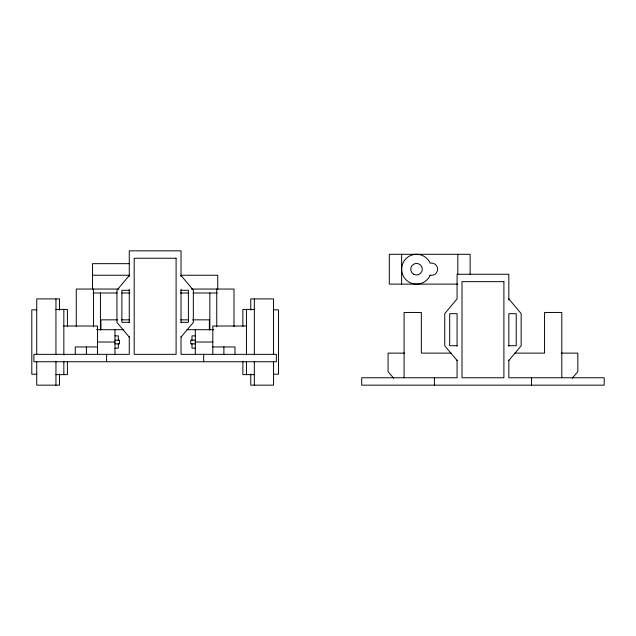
<?xml version="1.0" encoding="UTF-8"?>
<svg xmlns="http://www.w3.org/2000/svg" width="636" height="636" viewBox="0 0 636 636"><rect width="100%" height="100%" fill="white"/><g stroke="black" fill="none" stroke-linecap="round" stroke-linejoin="round"><path stroke-width="0.95" d="M129.267 275.491L116.945 290.175L116.945 322.412L129.267 337.096M181.022 337.096L193.336 322.412L193.336 290.175L181.022 275.491M508.832 360.509L521.154 345.825L521.154 313.588L508.832 298.904M572.209 378.253L577.83 371.599L577.83 353.115L561.198 353.115M129.68 263.662L92.546 263.662L92.546 289.046M92.546 275.245L129.307 275.245M180.974 275.245L217.735 275.245L217.735 289.046M457.817 284.117L389.304 284.117L389.304 254.297L470.139 254.297L470.139 274.498M118.924 289.046L76.28 289.046L76.28 326.642M191.364 289.046L234 289.046L234 326.642M129.267 290.278L121.874 290.278L121.874 322.309L129.267 322.309M181.022 290.278L188.407 290.278L188.407 322.309L181.022 322.309M93.118 292.989L117.096 292.989M121.897 292.989L129.839 292.989M180.449 292.989L188.383 292.989M193.193 292.989L217.162 292.989M55.952 309.414L67.408 309.414L67.408 326.26M254.336 309.414L242.873 309.414L242.873 326.26M36.729 309.835L31.8 309.835L31.8 374.214L36.729 374.214M273.552 309.835L278.481 309.835L278.481 374.214L273.552 374.214M117.684 319.844L100.925 319.844L100.925 329.702M121.627 319.844L129.513 319.844M180.775 319.844L188.654 319.844M192.597 319.844L209.355 319.844L209.355 329.702M63.767 326.006L97.475 326.006L97.475 354.347M246.522 326.006L212.806 326.006L212.806 354.347M96.513 329.702L123.312 329.702M186.976 329.702L213.775 329.702M114.973 335.864L118.296 335.864L118.296 340.435M195.308 335.864L191.985 335.864L191.985 340.435M114.973 340.18L119.528 340.18L119.528 343.877L114.973 343.877M195.308 340.18L190.752 340.18L190.752 343.877L195.308 343.877M97.475 342.025L114.973 342.025M195.308 342.025L212.806 342.025M457.077 345.722L449.684 345.722L449.684 313.691L457.077 313.691L457.077 346.215M508.832 345.722L516.225 345.722L516.225 313.691L508.832 313.691L508.832 346.215M97.475 346.954L75.294 346.954L75.294 354.347M212.806 346.954L234.986 346.954L234.986 354.347M114.973 348.186L118.296 348.186L118.296 343.623M195.308 348.186L191.985 348.186L191.985 343.623M404.591 353.115L388.071 353.115L388.071 371.599L393.692 378.253M451.123 353.115L421.342 353.115L421.342 312.459L404.091 312.459L404.091 377.76M514.786 353.115L544.559 353.115L544.559 312.459L561.811 312.459L561.811 377.76M55.952 374.636L67.408 374.636L67.408 361.304M254.336 374.636L242.873 374.636L242.873 361.304M457.077 360.509L444.755 345.825L444.755 313.588L457.077 298.904L457.077 274.259L508.832 274.259L508.832 299.89M531.497 377.76L531.497 385.154M508.832 360.016L508.832 377.76L604.2 377.76L604.2 385.154L361.709 385.154L361.709 377.76L457.077 377.76L457.077 360.016M457.817 254.297L457.817 274.498M434.404 377.76L434.404 385.154M401.626 254.297L401.626 284.117M273.552 354.451L273.552 298.904L250.759 298.904L250.759 310.106M273.552 361.701L273.552 385.154L250.759 385.154L250.759 373.952M254.336 298.904L254.336 354.936M254.336 361.606L254.336 385.154M246.45 309.414L246.45 354.975M246.45 361.304L246.45 374.636M223.896 346.954L223.896 354.347M216.749 289.046L216.749 326.785M209.848 292.989L209.848 330.084M203.687 354.347L203.687 361.741M195.308 329.702L195.308 354.347M181.022 276.477L181.022 250.846L129.267 250.846L129.267 276.477M181.022 289.293L181.022 322.802M181.022 336.603L181.022 354.347L276.39 354.347L276.39 361.741L33.891 361.741L33.891 354.347L129.267 354.347L129.267 336.603M129.267 289.293L129.267 322.802M114.973 329.702L114.973 354.347M106.594 354.347L106.594 361.741M100.432 292.989L100.432 330.084M93.532 289.046L93.532 326.785M86.385 346.954L86.385 354.347M63.839 309.414L63.839 354.975M63.839 361.304L63.839 374.636M59.522 310.106L59.522 298.904L36.729 298.904L36.729 354.451M59.522 373.952L59.522 385.154L36.729 385.154L36.729 361.701M55.952 298.904L55.952 354.244M55.952 361.304L55.952 385.154M430.063 275.181L429.451 276.66A14.906 14.906 0 0 1 406.953 280.627A14.906 14.906 0 0 1 406.953 257.787A14.906 14.906 0 0 1 429.451 261.754L430.063 263.225L431.447 263.042A6.161 6.161 0 0 1 437.608 269.203A6.161 6.161 0 0 1 431.447 275.364L430.063 275.181M176.093 258.24L134.196 258.24L134.196 354.347L176.093 354.347L176.093 258.24M503.903 281.653L462.006 281.653L462.006 377.76L503.903 377.76L503.903 281.653M413.638 274.219A5.788 5.788 0 0 0 422.328 269.203A5.788 5.788 0 0 0 413.638 264.186A5.788 5.788 0 0 0 413.638 274.219"/></g></svg>
